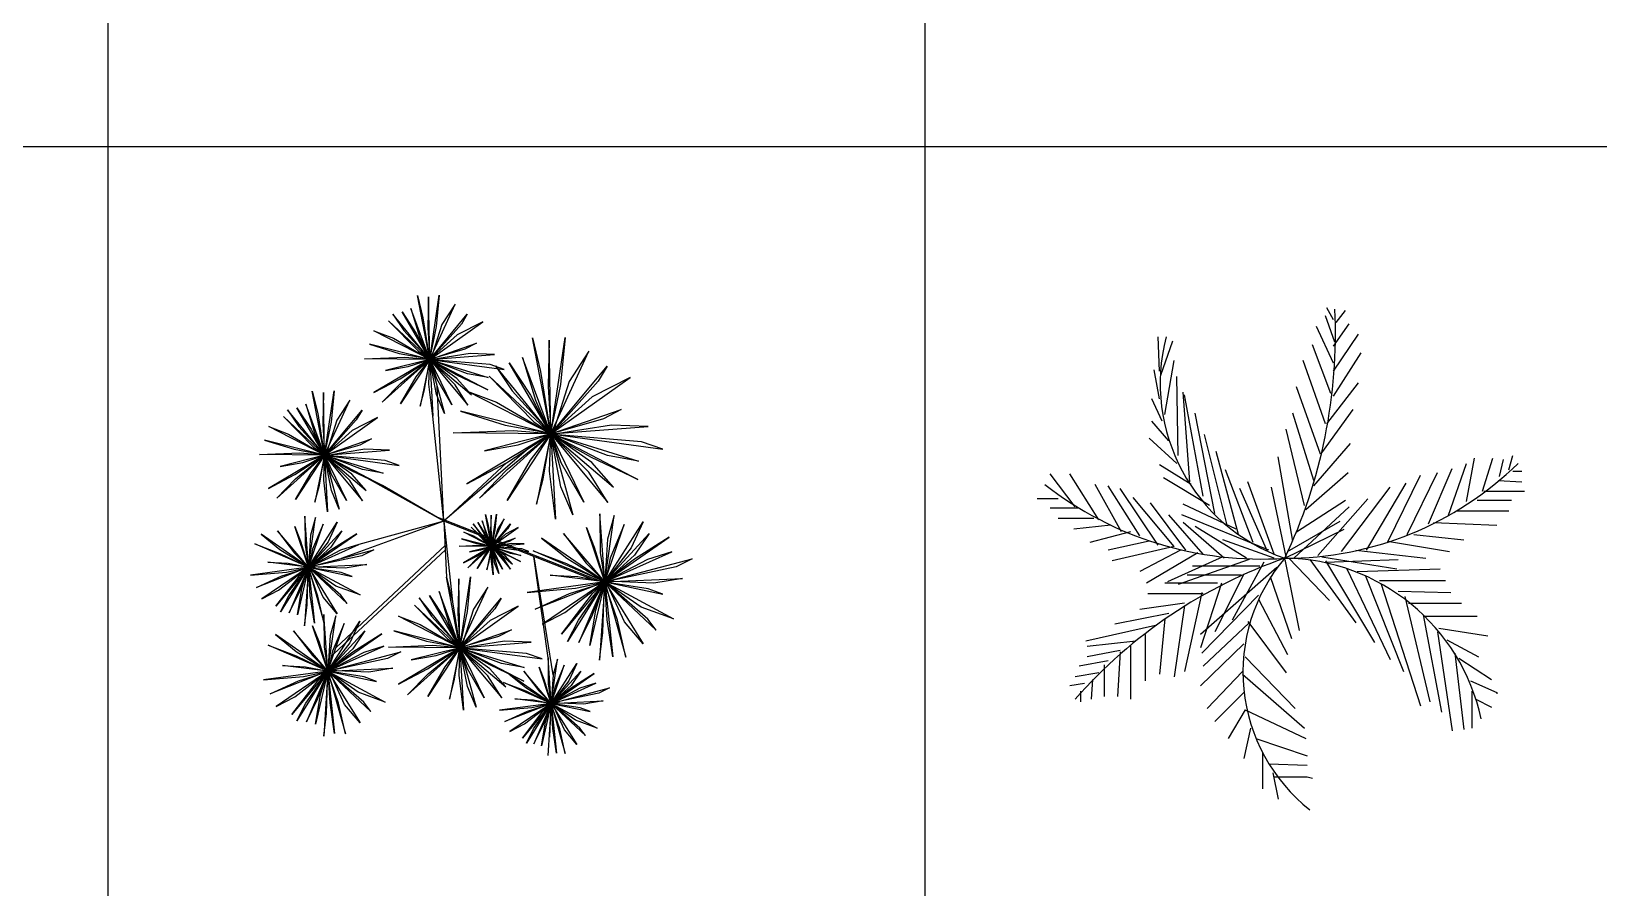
# Model space of a CAD drawing. Header units: inches. Extents: x 7658 to 73799, y 48 to 40262.
# Drawn here: x 57548 to 62009, y 12492 to 14929 of the extents above; entities that cross this region are included whole.
import ezdxf

# ---------------------------------------------------------------- set-up
doc = ezdxf.new("R2010")
doc.units = ezdxf.units.IN
doc.layers.add('www.cad-blocks.net', color=7, linetype='Continuous')

# ---------------------------------------------------------------- blocks, each defined once
blk = doc.blocks.new('A$C516926BB')
for p, q in [((46.3795, 38.5194), (46.3795, 0)), ((48.7041, 38.5194), (48.7041, 0)), ((0, 13.9072), (62.4121, 13.9072))]:
    blk.add_line(p, q)
blk = doc.blocks.new('A$C38D20F8C')
for p, q in [((0.4754, 1.3094), (0.491, 1.2458)), ((0.5102, 1.1273), (0.4754, 1.3094)), ((0.5072, 1.3055), (0.5051, 1.217)), ((0.5102, 1.1273), (0.5072, 1.3055)), ((0.5102, 1.1273), (0.5376, 1.3104)), ((0.5376, 1.3104), (0.5289, 1.2212)), ((0.4052, 1.2565), (0.437, 1.2093)), ((0.5102, 1.1273), (0.4052, 1.2565)), ((0.4316, 1.2624), (0.4721, 1.2009)), ((0.5102, 1.1273), (0.4316, 1.2624)), ((0.4569, 1.2724), (0.4812, 1.1911)), ((0.5102, 1.1273), (0.4569, 1.2724)), ((0.5102, 1.1273), (0.5827, 1.2843)), ((0.5102, 1.1273), (0.6171, 1.2559)), ((0.5827, 1.2843), (0.5451, 1.2269)), ((0.6171, 1.2559), (0.6005, 1.2276)), ((0.3515, 1.2085), (0.4075, 1.1876)), ((0.5102, 1.1273), (0.3515, 1.2085)), ((0.3932, 1.2371), (0.4784, 1.1504)), ((0.5102, 1.1273), (0.3932, 1.2371)), ((0.437, 1.2093), (0.5097, 1.1287)), ((0.491, 1.2458), (0.5095, 1.1279)), ((0.5051, 1.217), (0.5102, 1.1309)), ((0.5289, 1.2212), (0.5093, 1.1267)), ((0.5102, 1.1273), (0.6612, 1.2345)), ((0.5451, 1.2269), (0.5127, 1.1247)), ((0.6005, 1.2276), (0.5129, 1.1292)), ((0.6612, 1.2345), (0.5886, 1.1974)), ((0.339, 1.1706), (0.4236, 1.1441)), ((0.5102, 1.1273), (0.339, 1.1706)), ((0.4075, 1.1876), (0.5102, 1.1273)), ((0.4721, 1.2009), (0.5084, 1.1295)), ((0.4812, 1.1911), (0.5094, 1.1273)), ((0.5102, 1.1273), (0.6438, 1.1734)), ((0.5886, 1.1974), (0.5111, 1.1276)), ((0.6438, 1.1734), (0.6104, 1.156)), ((0.8024, 1.1883), (0.8259, 1.0928)), ((0.8546, 0.9151), (0.8024, 1.1883)), ((0.8501, 1.1823), (0.8469, 1.0497)), ((0.8546, 0.9151), (0.8501, 1.1823)), ((0.8546, 0.9151), (0.8957, 1.1897)), ((0.8957, 1.1897), (0.8827, 1.056)), ((0.3251, 1.1291), (0.4398, 1.1336)), ((0.5102, 1.1273), (0.3251, 1.1291)), ((0.5102, 1.1273), (0.3509, 1.0329)), ((0.5102, 1.1273), (0.3748, 1.0053)), ((0.5102, 1.1273), (0.3843, 1.0955)), ((0.4236, 1.1441), (0.5093, 1.1287)), ((0.426, 1.0724), (0.5102, 1.1273)), ((0.5102, 1.1273), (0.4275, 1.0012)), ((0.4277, 1.0599), (0.5102, 1.1273)), ((0.4398, 1.1336), (0.5091, 1.1279)), ((0.4487, 1.1069), (0.5112, 1.1274)), ((0.4719, 1.0775), (0.5102, 1.1273)), ((0.4784, 1.1504), (0.5088, 1.1297)), ((0.5102, 1.1273), (0.4831, 0.9938)), ((0.4957, 1.0418), (0.5102, 1.1273)), ((0.5081, 1.0565), (0.5102, 1.1273)), ((0.5102, 1.1273), (0.6948, 1.1417)), ((0.6179, 1.0865), (0.5102, 1.1273)), ((0.5823, 1.0548), (0.5102, 1.1273)), ((0.5296, 1.0271), (0.5102, 1.1273)), ((0.5102, 1.1273), (0.6184, 0.9973)), ((0.5102, 1.1273), (0.6769, 1.0759)), ((0.5102, 1.1273), (0.5522, 0.9735)), ((0.5102, 1.1273), (0.6754, 1.041)), ((0.5102, 1.1273), (0.629, 1.0264)), ((0.5102, 1.1273), (0.5191, 0.9656)), ((0.5102, 1.1273), (0.573, 0.9979)), ((0.5102, 1.1273), (0.7226, 1.0983)), ((0.6104, 1.156), (0.5111, 1.1276)), ((0.5302, 1.0724), (0.5111, 1.1276)), ((0.5879, 1.0729), (0.5114, 1.1269)), ((0.5874, 1.0826), (0.512, 1.1252)), ((0.6253, 1.1442), (0.5127, 1.126)), ((0.6827, 1.1126), (0.5159, 1.1265)), ((0.6948, 1.1417), (0.6253, 1.1442)), ((0.7367, 1.1178), (0.7974, 1.0255)), ((0.8546, 0.9151), (0.7367, 1.1178)), ((0.7746, 1.1327), (0.8111, 1.0108)), ((0.8546, 0.9151), (0.7746, 1.1327)), ((0.8546, 0.9151), (0.9633, 1.1506)), ((0.9633, 1.1506), (0.9069, 1.0644)), ((0.3509, 1.0329), (0.426, 1.0724)), ((0.3843, 1.0955), (0.4487, 1.1069)), ((0.4275, 1.0012), (0.4719, 1.0775)), ((0.573, 0.9979), (0.5302, 1.0724)), ((0.6754, 1.041), (0.5874, 1.0826)), ((0.629, 1.0264), (0.5879, 1.0729)), ((0.6769, 1.0759), (0.6179, 1.0865)), ((0.6791, 1.0798), (0.8069, 0.9498)), ((0.8546, 0.9151), (0.6791, 1.0798)), ((0.7226, 1.0983), (0.6827, 1.1126)), ((0.6972, 1.1089), (0.7448, 1.0381)), ((0.8546, 0.9151), (0.6972, 1.1089)), ((0.8259, 1.0928), (0.8536, 0.916)), ((0.8546, 0.9151), (1.015, 1.108)), ((0.8546, 0.9151), (1.0811, 1.0758)), ((1.0811, 1.0758), (0.9722, 1.0203)), ((1.015, 1.108), (0.9901, 1.0655)), ((0.1761, 1.0367), (0.1917, 0.9731)), ((0.2109, 0.8545), (0.1761, 1.0367)), ((0.2079, 1.0327), (0.2057, 0.9443)), ((0.2109, 0.8545), (0.2079, 1.0327)), ((0.2109, 0.8545), (0.2383, 1.0377)), ((0.2383, 1.0377), (0.2296, 0.9485)), ((0.3748, 1.0053), (0.4277, 1.0599)), ((0.4831, 0.9938), (0.4957, 1.0418)), ((0.5191, 0.9656), (0.5081, 1.0565)), ((0.5522, 0.9735), (0.5296, 1.0271)), ((0.5509, 0.6667), (0.5312, 1.0504)), ((0.6184, 0.9973), (0.5823, 1.0548)), ((0.6165, 1.0369), (0.7006, 1.0055)), ((0.8546, 0.9151), (0.6165, 1.0369)), ((0.7448, 1.0381), (0.8539, 0.9172)), ((0.8469, 1.0497), (0.8546, 0.9205)), ((0.8827, 1.056), (0.8532, 0.9142)), ((0.9069, 1.0644), (0.8584, 0.9112)), ((0.9901, 1.0655), (0.8586, 0.9179)), ((0.1059, 0.9838), (0.1376, 0.9366)), ((0.2109, 0.8545), (0.1059, 0.9838)), ((0.1322, 0.9897), (0.1727, 0.9282)), ((0.2109, 0.8545), (0.1322, 0.9897)), ((0.1575, 0.9997), (0.1819, 0.9184)), ((0.2109, 0.8545), (0.1575, 0.9997)), ((0.2109, 0.8545), (0.2833, 1.0116)), ((0.2109, 0.8545), (0.3178, 0.9831)), ((0.2833, 1.0116), (0.2458, 0.9541)), ((0.3178, 0.9831), (0.3012, 0.9548)), ((0.7006, 1.0055), (0.8546, 0.9151)), ((0.7974, 1.0255), (0.852, 0.9184)), ((0.8111, 1.0108), (0.8534, 0.9151)), ((0.8546, 0.9151), (1.055, 0.9842)), ((0.9722, 1.0203), (0.856, 0.9155)), ((1.055, 0.9842), (1.0049, 0.9582)), ((0.0938, 0.9644), (0.1791, 0.8777)), ((0.2109, 0.8545), (0.0938, 0.9644)), ((0.1917, 0.9731), (0.2102, 0.8552)), ((0.2057, 0.9443), (0.2108, 0.8582)), ((0.2296, 0.9485), (0.2099, 0.854)), ((0.2109, 0.8545), (0.3619, 0.9617)), ((0.2458, 0.9541), (0.2134, 0.852)), ((0.3012, 0.9548), (0.2135, 0.8564)), ((0.3619, 0.9617), (0.2893, 0.9247)), ((0.5509, 0.6667), (0.5191, 0.9656)), ((0.5979, 0.98), (0.7248, 0.9403)), ((0.8546, 0.9151), (0.5979, 0.98)), ((0.7248, 0.9403), (0.8532, 0.9172)), ((0.8069, 0.9498), (0.8526, 0.9186)), ((1.0049, 0.9582), (0.856, 0.9155)), ((1.0273, 0.9404), (0.8584, 0.9131)), ((1.1315, 0.9366), (1.0273, 0.9404)), ((0.0397, 0.8978), (0.1243, 0.8714)), ((0.2109, 0.8545), (0.0397, 0.8978)), ((0.0521, 0.9358), (0.1082, 0.9149)), ((0.2109, 0.8545), (0.0521, 0.9358)), ((0.1082, 0.9149), (0.2109, 0.8545)), ((0.1376, 0.9366), (0.2104, 0.856)), ((0.1727, 0.9282), (0.2091, 0.8568)), ((0.1819, 0.9184), (0.2101, 0.8546)), ((0.2109, 0.8545), (0.3444, 0.9007)), ((0.2893, 0.9247), (0.2118, 0.8549)), ((0.3444, 0.9007), (0.311, 0.8833)), ((0.5769, 0.9178), (0.749, 0.9245)), ((0.8546, 0.9151), (0.5769, 0.9178)), ((0.8546, 0.9151), (0.6157, 0.7735)), ((0.8546, 0.9151), (0.6515, 0.732)), ((0.8546, 0.9151), (0.6657, 0.8674)), ((0.7284, 0.8327), (0.8546, 0.9151)), ((0.8546, 0.9151), (0.7306, 0.7259)), ((0.7309, 0.814), (0.8546, 0.9151)), ((0.749, 0.9245), (0.853, 0.916)), ((0.7623, 0.8844), (0.8561, 0.9152)), ((0.7971, 0.8403), (0.8546, 0.9151)), ((0.8546, 0.9151), (0.8139, 0.7149)), ((0.8328, 0.7869), (0.8546, 0.9151)), ((0.8515, 0.809), (0.8546, 0.9151)), ((0.8546, 0.9151), (1.1315, 0.9366)), ((1.0162, 0.8539), (0.8546, 0.9151)), ((0.9627, 0.8064), (0.8546, 0.9151)), ((0.8838, 0.7649), (0.8546, 0.9151)), ((0.8546, 0.9151), (1.0169, 0.7201)), ((0.8546, 0.9151), (1.1046, 0.8379)), ((0.8546, 0.9151), (0.9176, 0.6844)), ((0.8546, 0.9151), (1.1023, 0.7856)), ((0.8546, 0.9151), (1.0328, 0.7638)), ((0.8546, 0.9151), (0.868, 0.6725)), ((0.8546, 0.9151), (0.9488, 0.721)), ((0.8546, 0.9151), (1.1732, 0.8716)), ((0.8846, 0.8327), (0.856, 0.9155)), ((0.9712, 0.8336), (0.8564, 0.9145)), ((0.9704, 0.848), (0.8573, 0.9119)), ((1.1133, 0.893), (0.8632, 0.9139)), ((1.1732, 0.8716), (1.1133, 0.893)), ((0.0257, 0.8563), (0.1404, 0.8609)), ((0.2109, 0.8545), (0.0257, 0.8563)), ((0.2109, 0.8545), (0.0516, 0.7602)), ((0.2109, 0.8545), (0.0754, 0.7325)), ((0.2109, 0.8545), (0.085, 0.8228)), ((0.1243, 0.8714), (0.2099, 0.856)), ((0.1267, 0.7996), (0.2109, 0.8545)), ((0.2109, 0.8545), (0.1282, 0.7284)), ((0.1284, 0.7872), (0.2109, 0.8545)), ((0.1404, 0.8609), (0.2098, 0.8552)), ((0.1493, 0.8341), (0.2119, 0.8546)), ((0.1726, 0.8047), (0.2109, 0.8545)), ((0.1791, 0.8777), (0.2095, 0.8569)), ((0.2109, 0.8545), (0.1837, 0.7211)), ((0.1963, 0.7691), (0.2109, 0.8545)), ((0.2088, 0.7838), (0.2109, 0.8545)), ((0.2109, 0.8545), (0.3955, 0.8689)), ((0.3186, 0.8138), (0.2109, 0.8545)), ((0.2829, 0.7821), (0.2109, 0.8545)), ((0.2303, 0.7544), (0.2109, 0.8545)), ((0.2109, 0.8545), (0.3191, 0.7246)), ((0.2109, 0.8545), (0.3775, 0.8031)), ((0.2109, 0.8545), (0.2529, 0.7008)), ((0.2109, 0.8545), (0.376, 0.7682)), ((0.2109, 0.8545), (0.3297, 0.7537)), ((0.2109, 0.8545), (0.2198, 0.6929)), ((0.2109, 0.8545), (0.2736, 0.7252)), ((0.2109, 0.8545), (0.4232, 0.8256)), ((0.311, 0.8833), (0.2118, 0.8549)), ((0.2309, 0.7996), (0.2118, 0.8549)), ((0.2886, 0.8002), (0.212, 0.8542)), ((0.288, 0.8098), (0.2126, 0.8524)), ((0.326, 0.8715), (0.2134, 0.8532)), ((0.3833, 0.8398), (0.2166, 0.8538)), ((0.3955, 0.8689), (0.326, 0.8715)), ((0.7915, 0.8739), (0.5537, 0.6693)), ((0.6657, 0.8674), (0.7623, 0.8844)), ((1.1023, 0.7856), (0.9704, 0.848)), ((1.1046, 0.8379), (1.0162, 0.8539)), ((0.085, 0.8228), (0.1493, 0.8341)), ((0.1282, 0.7284), (0.1726, 0.8047)), ((0.376, 0.7682), (0.288, 0.8098)), ((0.5509, 0.6667), (0.2935, 0.8114)), ((0.3775, 0.8031), (0.3186, 0.8138)), ((0.4232, 0.8256), (0.3833, 0.8398)), ((0.7284, 0.8327), (0.5509, 0.6667)), ((0.6157, 0.7735), (0.7284, 0.8327)), ((0.6515, 0.732), (0.7309, 0.814)), ((0.7306, 0.7259), (0.7971, 0.8403)), ((0.868, 0.6725), (0.8515, 0.809)), ((0.9488, 0.721), (0.8846, 0.8327)), ((1.0169, 0.7201), (0.9627, 0.8064)), ((1.0328, 0.7638), (0.9712, 0.8336)), ((0.0516, 0.7602), (0.1267, 0.7996)), ((0.0754, 0.7325), (0.1284, 0.7872)), ((0.1837, 0.7211), (0.1963, 0.7691)), ((0.2198, 0.6929), (0.2088, 0.7838)), ((0.2736, 0.7252), (0.2309, 0.7996)), ((0.3191, 0.7246), (0.2829, 0.7821)), ((0.3297, 0.7537), (0.2886, 0.8002)), ((0.5509, 0.6667), (0.376, 0.7682)), ((0.8139, 0.7149), (0.8328, 0.7869)), ((0.9176, 0.6844), (0.8838, 0.7649)), ((0.2529, 0.7008), (0.2303, 0.7544)), ((0.1551, 0.6809), (0.1554, 0.5984)), ((0.1651, 0.5355), (0.1551, 0.6809)), ((0.1651, 0.5355), (0.1855, 0.6775)), ((0.1855, 0.6775), (0.1713, 0.6271)), ((1.0044, 0.4921), (0.529, 0.679)), ((0.6689, 0.686), (0.6767, 0.6542)), ((0.6863, 0.595), (0.6689, 0.686)), ((0.6848, 0.684), (0.6837, 0.6398)), ((0.6863, 0.595), (0.6848, 0.684)), ((0.6863, 0.595), (0.7, 0.6865)), ((0.6863, 0.595), (0.7225, 0.6735)), ((0.7, 0.6865), (0.6957, 0.6419)), ((0.7225, 0.6735), (0.7038, 0.6447)), ((0.9948, 0.6875), (0.9952, 0.5775)), ((1.0082, 0.4936), (0.9948, 0.6875)), ((1.0082, 0.4936), (1.0354, 0.6829)), ((1.0354, 0.6829), (1.0164, 0.6157)), ((0.0306, 0.6294), (0.084, 0.5864)), ((0.1651, 0.5355), (0.0306, 0.6294)), ((0.0772, 0.6389), (0.1254, 0.5757)), ((0.1651, 0.5355), (0.0772, 0.6389)), ((0.126, 0.6516), (0.1426, 0.6102)), ((0.1651, 0.5355), (0.126, 0.6516)), ((0.1651, 0.5355), (0.2473, 0.6636)), ((0.1651, 0.5355), (0.2068, 0.658)), ((0.1651, 0.5355), (0.26, 0.6388)), ((0.1651, 0.5355), (0.303, 0.6309)), ((0.1713, 0.6271), (0.1651, 0.5355)), ((0.2068, 0.658), (0.1769, 0.5867)), ((0.2473, 0.6636), (0.2214, 0.6082)), ((0.26, 0.6388), (0.2285, 0.5927)), ((0.303, 0.6309), (0.2291, 0.584)), ((0.5509, 0.6667), (0.2584, 0.5602)), ((0.5509, 0.6667), (0.3083, 0.6)), ((0.5509, 0.6667), (0.5751, 0.4369)), ((0.5509, 0.6667), (0.5579, 0.5069)), ((0.9706, 0.5012), (0.5509, 0.6667)), ((0.6069, 0.6356), (0.635, 0.6251)), ((0.6863, 0.595), (0.6069, 0.6356)), ((0.6278, 0.6499), (0.6704, 0.6065)), ((0.6863, 0.595), (0.6278, 0.6499)), ((0.6338, 0.6596), (0.6497, 0.636)), ((0.6863, 0.595), (0.6338, 0.6596)), ((0.635, 0.6251), (0.6863, 0.595)), ((0.647, 0.6625), (0.6672, 0.6318)), ((0.6863, 0.595), (0.647, 0.6625)), ((0.6497, 0.636), (0.6861, 0.5957)), ((0.6596, 0.6675), (0.6718, 0.6269)), ((0.6863, 0.595), (0.6596, 0.6675)), ((0.6672, 0.6318), (0.6854, 0.5961)), ((0.6718, 0.6269), (0.6859, 0.595)), ((0.6767, 0.6542), (0.686, 0.5953)), ((0.6837, 0.6398), (0.6863, 0.5968)), ((0.6957, 0.6419), (0.6859, 0.5947)), ((0.6863, 0.595), (0.7398, 0.6593)), ((0.6863, 0.595), (0.7618, 0.6485)), ((0.7255, 0.63), (0.6868, 0.5951)), ((0.7315, 0.6451), (0.6876, 0.5959)), ((0.7038, 0.6447), (0.6876, 0.5937)), ((0.7618, 0.6485), (0.7255, 0.63)), ((0.7398, 0.6593), (0.7315, 0.6451)), ((0.891, 0.6315), (0.9552, 0.5472)), ((1.0082, 0.4936), (0.891, 0.6315)), ((0.9561, 0.6485), (0.9782, 0.5932)), ((1.0082, 0.4936), (0.9561, 0.6485)), ((1.0082, 0.4936), (1.1177, 0.6644)), ((1.0082, 0.4936), (1.0637, 0.657)), ((1.0082, 0.4936), (1.1347, 0.6313)), ((1.0637, 0.657), (1.0238, 0.5619)), ((1.1177, 0.6644), (1.0833, 0.5905)), ((1.1347, 0.6313), (1.0927, 0.5698)), ((0.0124, 0.602), (0.0838, 0.5751)), ((0.1651, 0.5355), (0.0124, 0.602)), ((0.084, 0.5864), (0.1651, 0.5355)), ((0.1426, 0.6102), (0.1651, 0.5355)), ((0.1554, 0.5984), (0.1651, 0.5355)), ((0.2214, 0.6082), (0.1651, 0.5355)), ((0.1651, 0.5355), (0.3083, 0.6)), ((0.1651, 0.5355), (0.3516, 0.585)), ((0.2568, 0.5839), (0.1651, 0.5355)), ((0.1769, 0.5867), (0.166, 0.5353)), ((0.2285, 0.5927), (0.1661, 0.5359)), ((0.2291, 0.584), (0.1665, 0.5375)), ((0.5548, 0.5852), (0.2374, 0.2887)), ((0.5548, 0.5988), (0.2437, 0.3076)), ((0.3083, 0.6), (0.2568, 0.5839)), ((0.3516, 0.585), (0.3175, 0.5678)), ((0.5937, 0.5959), (0.6511, 0.5981)), ((0.6863, 0.595), (0.5937, 0.5959)), ((0.6007, 0.6166), (0.643, 0.6034)), ((0.6863, 0.595), (0.6007, 0.6166)), ((0.6863, 0.595), (0.6067, 0.5478)), ((0.6863, 0.595), (0.6186, 0.5339)), ((0.6863, 0.595), (0.6234, 0.5791)), ((0.6234, 0.5791), (0.6555, 0.5847)), ((0.643, 0.6034), (0.6859, 0.5957)), ((0.6442, 0.5675), (0.6863, 0.595)), ((0.6863, 0.595), (0.645, 0.5319)), ((0.6451, 0.5613), (0.6863, 0.595)), ((0.6511, 0.5981), (0.6858, 0.5953)), ((0.6555, 0.5847), (0.6868, 0.595)), ((0.6672, 0.57), (0.6863, 0.595)), ((0.6704, 0.6065), (0.6856, 0.5961)), ((0.6863, 0.595), (0.6727, 0.5282)), ((0.679, 0.5522), (0.6863, 0.595)), ((0.6853, 0.5596), (0.6863, 0.595)), ((0.6863, 0.595), (0.7531, 0.618)), ((0.6863, 0.595), (0.7786, 0.6021)), ((0.7402, 0.5746), (0.6863, 0.595)), ((0.7224, 0.5587), (0.6863, 0.595)), ((0.696, 0.5449), (0.6863, 0.595)), ((0.6863, 0.595), (0.7404, 0.53)), ((0.6863, 0.595), (0.7696, 0.5692)), ((0.6863, 0.595), (0.7073, 0.5181)), ((0.6863, 0.595), (0.7689, 0.5518)), ((0.6863, 0.595), (0.7457, 0.5445)), ((0.6863, 0.595), (0.6908, 0.5141)), ((0.6863, 0.595), (0.7177, 0.5303)), ((0.6863, 0.595), (0.7925, 0.5805)), ((0.7364, 0.6093), (0.6868, 0.5951)), ((0.6963, 0.5675), (0.6868, 0.5951)), ((0.7252, 0.5678), (0.6869, 0.5948)), ((0.7249, 0.5726), (0.6872, 0.5939)), ((0.7439, 0.6034), (0.6876, 0.5943)), ((0.7725, 0.5876), (0.6892, 0.5946)), ((0.7531, 0.618), (0.7364, 0.6093)), ((0.7786, 0.6021), (0.7439, 0.6034)), ((0.7925, 0.5805), (0.7725, 0.5876)), ((0.8045, 0.5823), (0.8998, 0.5465)), ((1.0082, 0.4936), (0.8045, 0.5823)), ((0.8288, 0.6188), (0.9, 0.5615)), ((1.0082, 0.4936), (0.8288, 0.6188)), ((0.9782, 0.5932), (1.0082, 0.4936)), ((1.0082, 0.4936), (1.192, 0.6209)), ((1.0164, 0.6157), (1.0082, 0.4936)), ((1.0833, 0.5905), (1.0082, 0.4936)), ((1.192, 0.6209), (1.0934, 0.5583)), ((0.1651, 0.5355), (0, 0.5133)), ((0.1651, 0.5355), (0.0171, 0.4778)), ((0.1651, 0.5355), (0.0324, 0.4452)), ((0.0491, 0.5498), (0.1079, 0.5468)), ((0.1651, 0.5355), (0.0491, 0.5498)), ((0.1651, 0.5355), (0.0728, 0.4244)), ((0.0801, 0.4702), (0.1651, 0.5355)), ((0.0838, 0.5751), (0.1651, 0.5355)), ((0.1651, 0.5355), (0.0858, 0.4084)), ((0.1079, 0.5468), (0.166, 0.5355)), ((0.1651, 0.5355), (0.11, 0.406)), ((0.1254, 0.5757), (0.1651, 0.5355)), ((0.1651, 0.5355), (0.1337, 0.3999)), ((0.1463, 0.4752), (0.1644, 0.5354)), ((0.1651, 0.5355), (0.1543, 0.3689)), ((0.1923, 0.4536), (0.1642, 0.5359)), ((0.1651, 0.5355), (0.3316, 0.5432)), ((0.1651, 0.5355), (0.1823, 0.376)), ((0.1651, 0.5355), (0.3119, 0.4566)), ((0.1651, 0.5355), (0.2473, 0.4033)), ((0.1651, 0.5355), (0.21, 0.375)), ((0.1651, 0.5355), (0.2749, 0.4325)), ((0.1651, 0.5355), (0.2895, 0.5092)), ((0.243, 0.4816), (0.166, 0.5353)), ((0.2578, 0.5209), (0.166, 0.5353)), ((0.2074, 0.4504), (0.1671, 0.538)), ((0.2698, 0.5332), (0.1672, 0.5369)), ((0.3175, 0.5678), (0.1702, 0.5368)), ((0.3316, 0.5432), (0.2698, 0.5332)), ((0.6067, 0.5478), (0.6442, 0.5675)), ((0.6186, 0.5339), (0.6451, 0.5613)), ((0.645, 0.5319), (0.6672, 0.57)), ((0.6727, 0.5282), (0.679, 0.5522)), ((0.6908, 0.5141), (0.6853, 0.5596)), ((0.7073, 0.5181), (0.696, 0.5449)), ((0.7177, 0.5303), (0.6963, 0.5675)), ((0.7404, 0.53), (0.7224, 0.5587)), ((0.7689, 0.5518), (0.7249, 0.5726)), ((0.7457, 0.5445), (0.7252, 0.5678)), ((0.7696, 0.5692), (0.7402, 0.5746)), ((0.8471, 0.2773), (0.8068, 0.5658)), ((0.8615, 0.2295), (0.8072, 0.5657)), ((0.8998, 0.5465), (1.0082, 0.4936)), ((0.9, 0.5615), (1.0082, 0.4936)), ((0.9552, 0.5472), (1.0082, 0.4936)), ((0.9952, 0.5775), (1.0082, 0.4936)), ((1.0082, 0.4936), (1.199, 0.5796)), ((1.0082, 0.4936), (1.2567, 0.5596)), ((1.1304, 0.5581), (1.0082, 0.4936)), ((1.0238, 0.5619), (1.0093, 0.4934)), ((1.0927, 0.5698), (1.0095, 0.4942)), ((1.0934, 0.5583), (1.01, 0.4963)), ((1.2114, 0.5367), (1.0149, 0.4954)), ((1.199, 0.5796), (1.1304, 0.5581)), ((1.2567, 0.5596), (1.2114, 0.5367)), ((0, 0.5133), (0.1029, 0.522)), ((0.0171, 0.4778), (0.0897, 0.5108)), ((0.0728, 0.4244), (0.1393, 0.5113)), ((0.0897, 0.5108), (0.1645, 0.5341)), ((0.1029, 0.522), (0.1642, 0.5348)), ((0.1089, 0.454), (0.1648, 0.5341)), ((0.1393, 0.4655), (0.1638, 0.5333)), ((0.1393, 0.5113), (0.1642, 0.5332)), ((0.1612, 0.4275), (0.1646, 0.5348)), ((0.1705, 0.4547), (0.1655, 0.5322)), ((0.257, 0.456), (0.1677, 0.5341)), ((0.2895, 0.5092), (0.2578, 0.5209)), ((0.5579, 0.5069), (0.5751, 0.4369)), ((0.5962, 0.3066), (0.5579, 0.5069)), ((0.5929, 0.5026), (0.5905, 0.4053)), ((0.5962, 0.3066), (0.5929, 0.5026)), ((0.5962, 0.3066), (0.6263, 0.508)), ((0.6263, 0.508), (0.6168, 0.4099)), ((1.0082, 0.4936), (0.788, 0.464)), ((1.0082, 0.4936), (0.8108, 0.4166)), ((1.0082, 0.4936), (0.8312, 0.3733)), ((0.8535, 0.5127), (0.9319, 0.5088)), ((1.0082, 0.4936), (0.8535, 0.5127)), ((1.0082, 0.4936), (0.8851, 0.3454)), ((0.8948, 0.4065), (1.0082, 0.4936)), ((1.0082, 0.4936), (0.9024, 0.3241)), ((0.9076, 0.4607), (1.0073, 0.4918)), ((0.9253, 0.4756), (1.007, 0.4927)), ((0.9319, 0.5088), (1.0094, 0.4936)), ((0.9332, 0.385), (1.0078, 0.4918)), ((1.0082, 0.4936), (0.9346, 0.321)), ((1.0082, 0.4936), (0.9662, 0.3129)), ((0.9737, 0.4002), (1.0064, 0.4907)), ((0.9831, 0.4133), (1.0072, 0.4935)), ((1.0082, 0.4936), (0.9938, 0.2715)), ((1.0029, 0.3496), (1.0075, 0.4927)), ((1.0444, 0.3845), (1.007, 0.4941)), ((1.0082, 0.4936), (1.2301, 0.5039)), ((1.0082, 0.4936), (1.031, 0.281)), ((1.0082, 0.4936), (1.2039, 0.3884)), ((1.0082, 0.4936), (1.1178, 0.3174)), ((1.0082, 0.4936), (1.068, 0.2796)), ((1.0082, 0.4936), (1.1546, 0.3563)), ((1.0082, 0.4936), (1.1741, 0.4585)), ((1.112, 0.4217), (1.0093, 0.4934)), ((1.1317, 0.4742), (1.0093, 0.4934)), ((1.0645, 0.3802), (1.0108, 0.497)), ((1.1478, 0.4905), (1.011, 0.4955)), ((1.1306, 0.3876), (1.0116, 0.4917)), ((1.2301, 0.5039), (1.1478, 0.4905)), ((0.0324, 0.4452), (0.0801, 0.4702)), ((0.0858, 0.4084), (0.1089, 0.454)), ((0.11, 0.406), (0.1393, 0.4655)), ((0.1337, 0.3999), (0.1463, 0.4752)), ((0.1823, 0.376), (0.1705, 0.4547)), ((0.21, 0.375), (0.1923, 0.4536)), ((0.2473, 0.4033), (0.2074, 0.4504)), ((0.3119, 0.4566), (0.243, 0.4816)), ((0.2749, 0.4325), (0.257, 0.456)), ((0.4807, 0.4487), (0.5156, 0.3968)), ((0.5962, 0.3066), (0.4807, 0.4487)), ((0.5097, 0.4552), (0.5542, 0.3876)), ((0.5962, 0.3066), (0.5097, 0.4552)), ((0.5375, 0.4662), (0.5643, 0.3768)), ((0.5962, 0.3066), (0.5375, 0.4662)), ((0.5962, 0.3066), (0.6759, 0.4793)), ((0.5962, 0.3066), (0.7138, 0.448)), ((0.6759, 0.4793), (0.6346, 0.4161)), ((0.7138, 0.448), (0.6956, 0.4169)), ((0.788, 0.464), (0.9253, 0.4756)), ((0.8108, 0.4166), (0.9076, 0.4607)), ((0.8851, 0.3454), (0.9737, 0.4613)), ((0.9737, 0.4613), (1.0069, 0.4905)), ((1.0154, 0.3859), (1.0087, 0.4892)), ((1.1741, 0.4585), (1.1317, 0.4742)), ((0.1543, 0.3689), (0.1612, 0.4275)), ((0.4674, 0.4274), (0.5612, 0.332)), ((0.5962, 0.3066), (0.4674, 0.4274)), ((0.5751, 0.4369), (0.5955, 0.3073)), ((0.5905, 0.4053), (0.5961, 0.3106)), ((0.6168, 0.4099), (0.5952, 0.3059)), ((0.5962, 0.3066), (0.7623, 0.4245)), ((0.6346, 0.4161), (0.599, 0.3038)), ((0.6956, 0.4169), (0.5991, 0.3086)), ((0.7623, 0.4245), (0.6824, 0.3837)), ((0.8312, 0.3733), (0.8948, 0.4065)), ((0.9662, 0.3129), (0.9831, 0.4133)), ((1.2039, 0.3884), (1.112, 0.4217)), ((0.1771, 0.3686), (0.1955, 0.3225)), ((0.2206, 0.2396), (0.1771, 0.3686)), ((0.2094, 0.4011), (0.2097, 0.3095)), ((0.2206, 0.2396), (0.2094, 0.4011)), ((0.2206, 0.2396), (0.2432, 0.3973)), ((0.2206, 0.2396), (0.3118, 0.3819)), ((0.2206, 0.2396), (0.2668, 0.3757)), ((0.2432, 0.3973), (0.2274, 0.3413)), ((0.2668, 0.3757), (0.2336, 0.2965)), ((0.3118, 0.3819), (0.2831, 0.3203)), ((0.4216, 0.3959), (0.4832, 0.3729)), ((0.5962, 0.3066), (0.4216, 0.3959)), ((0.4832, 0.3729), (0.5962, 0.3066)), ((0.5156, 0.3968), (0.5956, 0.3081)), ((0.5542, 0.3876), (0.5942, 0.309)), ((0.5643, 0.3768), (0.5953, 0.3066)), ((0.5962, 0.3066), (0.7431, 0.3573)), ((0.6824, 0.3837), (0.5972, 0.3069)), ((0.7431, 0.3573), (0.7064, 0.3382)), ((0.9024, 0.3241), (0.9332, 0.385)), ((0.9346, 0.321), (0.9737, 0.4002)), ((1.031, 0.281), (1.0154, 0.3859)), ((1.068, 0.2796), (1.0444, 0.3845)), ((1.1178, 0.3174), (1.0645, 0.3802)), ((1.1546, 0.3563), (1.1306, 0.3876)), ((0.0508, 0.3135), (0.1302, 0.2836)), ((0.2206, 0.2396), (0.0508, 0.3135)), ((0.0711, 0.3439), (0.1304, 0.2962)), ((0.2206, 0.2396), (0.0711, 0.3439)), ((0.1229, 0.3544), (0.1764, 0.2842)), ((0.2206, 0.2396), (0.1229, 0.3544)), ((0.1955, 0.3225), (0.2206, 0.2396)), ((0.2206, 0.2396), (0.326, 0.3543)), ((0.2206, 0.2396), (0.3737, 0.3456)), ((0.2274, 0.3413), (0.2206, 0.2396)), ((0.2831, 0.3203), (0.2206, 0.2396)), ((0.326, 0.3543), (0.291, 0.3031)), ((0.3737, 0.3456), (0.2916, 0.2935)), ((0.3926, 0.3085), (0.5187, 0.3135)), ((0.4079, 0.3542), (0.501, 0.3251)), ((0.5962, 0.3066), (0.4079, 0.3542)), ((0.501, 0.3251), (0.5952, 0.3081)), ((0.5187, 0.3135), (0.595, 0.3073)), ((0.5612, 0.332), (0.5947, 0.3092)), ((0.5962, 0.3066), (0.7993, 0.3224)), ((0.7064, 0.3382), (0.5972, 0.3069)), ((0.7228, 0.3252), (0.5989, 0.3051)), ((0.7993, 0.3224), (0.7228, 0.3252)), ((0.9938, 0.2715), (1.0029, 0.3496)), ((0.1302, 0.2836), (0.2206, 0.2396)), ((0.1304, 0.2962), (0.2206, 0.2396)), ((0.1764, 0.2842), (0.2206, 0.2396)), ((0.2097, 0.3095), (0.2206, 0.2396)), ((0.2206, 0.2396), (0.3796, 0.3112)), ((0.2206, 0.2396), (0.4277, 0.2946)), ((0.3224, 0.2933), (0.2206, 0.2396)), ((0.2336, 0.2965), (0.2215, 0.2394)), ((0.291, 0.3031), (0.2216, 0.24)), ((0.2916, 0.2935), (0.222, 0.2419)), ((0.3899, 0.2755), (0.2261, 0.241)), ((0.3796, 0.3112), (0.3224, 0.2933)), ((0.4277, 0.2946), (0.3899, 0.2755)), ((0.5962, 0.3066), (0.3926, 0.3085)), ((0.5962, 0.3066), (0.421, 0.2028)), ((0.5962, 0.3066), (0.4472, 0.1723)), ((0.5962, 0.3066), (0.4577, 0.2716)), ((0.4577, 0.2716), (0.5285, 0.2841)), ((0.5036, 0.2462), (0.5962, 0.3066)), ((0.5962, 0.3066), (0.5052, 0.1678)), ((0.5055, 0.2325), (0.5962, 0.3066)), ((0.5285, 0.2841), (0.5973, 0.3066)), ((0.554, 0.2518), (0.5962, 0.3066)), ((0.5962, 0.3066), (0.5663, 0.1598)), ((0.5802, 0.2126), (0.5962, 0.3066)), ((0.5939, 0.2287), (0.5962, 0.3066)), ((0.7147, 0.2617), (0.5962, 0.3066)), ((0.6755, 0.2269), (0.5962, 0.3066)), ((0.6176, 0.1964), (0.5962, 0.3066)), ((0.5962, 0.3066), (0.7152, 0.1636)), ((0.5962, 0.3066), (0.7795, 0.25)), ((0.5962, 0.3066), (0.6424, 0.1374)), ((0.5962, 0.3066), (0.7779, 0.2116)), ((0.5962, 0.3066), (0.7269, 0.1956)), ((0.5962, 0.3066), (0.606, 0.1287)), ((0.5962, 0.3066), (0.6652, 0.1643)), ((0.5962, 0.3066), (0.8298, 0.2747)), ((0.6182, 0.2462), (0.5972, 0.3069)), ((0.6817, 0.2468), (0.5975, 0.3062)), ((0.6811, 0.2574), (0.5981, 0.3042)), ((0.7859, 0.2904), (0.6025, 0.3057)), ((0.8298, 0.2747), (0.7859, 0.2904)), ((0.8471, 0.2773), (0.8474, 0.204)), ((0.856, 0.148), (0.8471, 0.2773)), ((0.856, 0.148), (0.8741, 0.2743)), ((0.8741, 0.2743), (0.8615, 0.2295)), ((0.2206, 0.2396), (0.0371, 0.2149)), ((0.0371, 0.2149), (0.1514, 0.2246)), ((0.2206, 0.2396), (0.056, 0.1754)), ((0.2206, 0.2396), (0.0731, 0.1393)), ((0.0917, 0.2555), (0.157, 0.2522)), ((0.2206, 0.2396), (0.0917, 0.2555)), ((0.2206, 0.2396), (0.118, 0.1161)), ((0.1261, 0.167), (0.2206, 0.2396)), ((0.2206, 0.2396), (0.1324, 0.0983)), ((0.1367, 0.2121), (0.2198, 0.238)), ((0.1514, 0.2246), (0.2195, 0.2388)), ((0.157, 0.2522), (0.2216, 0.2396)), ((0.158, 0.1491), (0.2202, 0.2381)), ((0.2206, 0.2396), (0.1592, 0.0957)), ((0.2206, 0.2396), (0.1856, 0.0889)), ((0.1918, 0.1618), (0.219, 0.2371)), ((0.1918, 0.2126), (0.2195, 0.237)), ((0.1997, 0.1726), (0.2197, 0.2394)), ((0.2206, 0.2396), (0.2086, 0.0545)), ((0.2162, 0.1196), (0.22, 0.2388)), ((0.2508, 0.1486), (0.2196, 0.24)), ((0.2206, 0.2396), (0.4055, 0.2481)), ((0.2206, 0.2396), (0.2396, 0.0624)), ((0.2206, 0.2396), (0.3836, 0.1519)), ((0.2206, 0.2396), (0.3119, 0.0927)), ((0.2206, 0.2396), (0.2704, 0.0612)), ((0.2206, 0.2396), (0.3425, 0.1252)), ((0.2206, 0.2396), (0.3588, 0.2103)), ((0.2266, 0.1498), (0.2209, 0.2359)), ((0.307, 0.1797), (0.2215, 0.2394)), ((0.3235, 0.2234), (0.2215, 0.2394)), ((0.2675, 0.1451), (0.2227, 0.2424)), ((0.3369, 0.237), (0.2229, 0.2412)), ((0.3226, 0.1512), (0.2234, 0.238)), ((0.3588, 0.2103), (0.3235, 0.2234)), ((0.4055, 0.2481), (0.3369, 0.237)), ((0.421, 0.2028), (0.5036, 0.2462)), ((0.4472, 0.1723), (0.5055, 0.2325)), ((0.5052, 0.1678), (0.554, 0.2518)), ((0.606, 0.1287), (0.5939, 0.2287)), ((0.6652, 0.1643), (0.6182, 0.2462)), ((0.7152, 0.1636), (0.6755, 0.2269)), ((0.7779, 0.2116), (0.6811, 0.2574)), ((0.7269, 0.1956), (0.6817, 0.2468)), ((0.7795, 0.25), (0.7147, 0.2617)), ((0.7364, 0.2315), (0.7839, 0.1933)), ((0.856, 0.148), (0.7364, 0.2315)), ((0.7779, 0.24), (0.8207, 0.1838)), ((0.856, 0.148), (0.7779, 0.24)), ((0.8213, 0.2513), (0.836, 0.2144)), ((0.856, 0.148), (0.8213, 0.2513)), ((0.856, 0.148), (0.9291, 0.2619)), ((0.856, 0.148), (0.893, 0.257)), ((0.856, 0.148), (0.9403, 0.2399)), ((0.856, 0.148), (0.9786, 0.2329)), ((0.8615, 0.2295), (0.856, 0.148)), ((0.893, 0.257), (0.8665, 0.1936)), ((0.9291, 0.2619), (0.9061, 0.2127)), ((0.9403, 0.2399), (0.9124, 0.1989)), ((0.9786, 0.2329), (0.9129, 0.1912)), ((0.056, 0.1754), (0.1367, 0.2121)), ((0.118, 0.1161), (0.1918, 0.2126)), ((0.3836, 0.1519), (0.307, 0.1797)), ((0.5663, 0.1598), (0.5802, 0.2126)), ((0.6424, 0.1374), (0.6176, 0.1964)), ((0.7202, 0.2072), (0.7838, 0.1833)), ((0.856, 0.148), (0.7202, 0.2072)), ((0.7838, 0.1833), (0.856, 0.148)), ((0.7839, 0.1933), (0.856, 0.148)), ((0.8207, 0.1838), (0.856, 0.148)), ((0.836, 0.2144), (0.856, 0.148)), ((0.8474, 0.204), (0.856, 0.148)), ((0.9061, 0.2127), (0.856, 0.148)), ((0.856, 0.148), (0.9832, 0.2054)), ((0.856, 0.148), (1.0217, 0.192)), ((0.9375, 0.1911), (0.856, 0.148)), ((0.8665, 0.1936), (0.8568, 0.1479)), ((0.9124, 0.1989), (0.8569, 0.1484)), ((0.9129, 0.1912), (0.8572, 0.1499)), ((0.9832, 0.2054), (0.9375, 0.1911)), ((1.0217, 0.192), (0.9915, 0.1768)), ((0.0731, 0.1393), (0.1261, 0.167)), ((0.1324, 0.0983), (0.158, 0.1491)), ((0.1592, 0.0957), (0.1918, 0.1618)), ((0.1856, 0.0889), (0.1997, 0.1726)), ((0.2396, 0.0624), (0.2266, 0.1498)), ((0.2704, 0.0612), (0.2508, 0.1486)), ((0.3119, 0.0927), (0.2675, 0.1451)), ((0.3425, 0.1252), (0.3226, 0.1512)), ((0.856, 0.148), (0.7092, 0.1283)), ((0.7092, 0.1283), (0.8007, 0.1361)), ((0.856, 0.148), (0.7244, 0.0967)), ((0.856, 0.148), (0.7381, 0.0678)), ((0.7529, 0.1608), (0.8052, 0.1582)), ((0.856, 0.148), (0.7529, 0.1608)), ((0.856, 0.148), (0.774, 0.0493)), ((0.7804, 0.09), (0.856, 0.148)), ((0.856, 0.148), (0.7855, 0.035)), ((0.789, 0.1261), (0.8554, 0.1468)), ((0.8007, 0.1361), (0.8552, 0.1474)), ((0.8052, 0.1582), (0.8568, 0.1481)), ((0.806, 0.0757), (0.8558, 0.1469)), ((0.856, 0.148), (0.807, 0.033)), ((0.856, 0.148), (0.828, 0.0276)), ((0.833, 0.0858), (0.8548, 0.1461)), ((0.8331, 0.1265), (0.8552, 0.146)), ((0.8393, 0.0945), (0.8554, 0.148)), ((0.856, 0.148), (0.8464, 0)), ((0.8525, 0.0521), (0.8555, 0.1475)), ((0.8802, 0.0753), (0.8552, 0.1484)), ((0.856, 0.148), (1.004, 0.1549)), ((0.856, 0.148), (0.8713, 0.0063)), ((0.856, 0.148), (0.9865, 0.0779)), ((0.856, 0.148), (0.9291, 0.0306)), ((0.856, 0.148), (0.8959, 0.0054)), ((0.856, 0.148), (0.9536, 0.0565)), ((0.856, 0.148), (0.9666, 0.1247)), ((0.8608, 0.0763), (0.8563, 0.1451)), ((0.9252, 0.1001), (0.8568, 0.1479)), ((0.9384, 0.1351), (0.8568, 0.1479)), ((0.8936, 0.0724), (0.8578, 0.1503)), ((0.9491, 0.146), (0.8579, 0.1493)), ((0.9377, 0.0774), (0.8583, 0.1468)), ((0.9915, 0.1768), (0.8605, 0.1492)), ((0.9666, 0.1247), (0.9384, 0.1351)), ((1.004, 0.1549), (0.9491, 0.146)), ((0.2086, 0.0545), (0.2162, 0.1196)), ((0.7244, 0.0967), (0.789, 0.1261)), ((0.7381, 0.0678), (0.7804, 0.09)), ((0.774, 0.0493), (0.8331, 0.1265)), ((0.828, 0.0276), (0.8393, 0.0945)), ((0.9865, 0.0779), (0.9252, 0.1001)), ((0.7855, 0.035), (0.806, 0.0757)), ((0.807, 0.033), (0.833, 0.0858)), ((0.8713, 0.0063), (0.8608, 0.0763)), ((0.8959, 0.0054), (0.8802, 0.0753)), ((0.9291, 0.0306), (0.8936, 0.0724)), ((0.9536, 0.0565), (0.9377, 0.0774))]:
    blk.add_line(p, q)
blk = doc.blocks.new('A$C74303D2A')
at = {"linetype": 'Continuous'}
for p, q in [((0.8437, 1.395), (0.825, 1.4288)), ((0.8475, 1.3313), (0.8212, 1.4063)), ((0.8437, 1.32), (0.8887, 1.3838)), ((0.8512, 1.3875), (0.8775, 1.4213)), ((0.3487, 1.2487), (0.345, 1.3463)), ((0.8437, 1.2712), (0.795, 1.3763)), ((0.8437, 1.2487), (0.915, 1.3537)), ((0.3525, 1.2375), (0.3862, 1.335)), ((0.8362, 1.185), (0.7837, 1.3238)), ((0.8437, 1.1775), (0.9225, 1.3013)), ((0.3487, 1.17), (0.3337, 1.2525)), ((0.3637, 1.125), (0.39, 1.2788)), ((0.8212, 1.0987), (0.7575, 1.2788)), ((0.4012, 1.0088), (0.3975, 1.2337)), ((0.825, 1.0987), (0.915, 1.215)), ((0.3562, 1.1062), (0.3262, 1.17)), ((0.435, 0.9337), (0.4162, 1.1887)), ((0.4725, 0.8925), (0.42, 1.1812)), ((0.8062, 1.0125), (0.7387, 1.2038)), ((0.5062, 0.8437), (0.45, 1.1287)), ((0.7875, 0.9375), (0.7275, 1.1287)), ((0.81, 1.0163), (0.9, 1.14)), ((0.375, 1.05), (0.3262, 1.1062)), ((0.7612, 0.8662), (0.7087, 1.0838)), ((0.3975, 0.9863), (0.3187, 1.0575)), ((0.54, 0.8138), (0.4762, 1.0688)), ((0.7875, 0.9225), (0.8925, 1.0425)), ((0.4387, 0.9263), (0.3487, 0.9825)), ((0.5737, 0.7837), (0.51, 1.02)), ((0.7275, 0.765), (0.6862, 1.005)), ((1.17, 0.8362), (1.2225, 0.9863)), ((1.2225, 0.8775), (1.245, 1.0013)), ((1.2675, 0.9075), (1.2975, 1.0013)), ((1.3162, 0.9488), (1.3275, 0.9975)), ((1.3425, 0.9675), (1.3537, 1.0088)), ((0.1087, 0.8625), (0.0375, 0.9563)), ((0.1762, 0.825), (0.0937, 0.9563)), ((0.4912, 0.8662), (0.36, 0.945)), ((0.615, 0.7612), (0.5362, 0.9675)), ((0.765, 0.855), (0.885, 0.96)), ((0.9975, 0.7612), (1.0912, 0.9525)), ((1.0537, 0.7837), (1.14, 0.96)), ((1.1137, 0.8138), (1.1812, 0.9713)), ((1.3125, 0.9375), (1.38, 0.9337)), ((1.3537, 0.9638), (1.38, 0.9638)), ((0.24, 0.7913), (0.165, 0.9263)), ((0.2925, 0.78), (0.2025, 0.9225)), ((0.345, 0.7538), (0.2362, 0.915)), ((0.6562, 0.735), (0.5775, 0.915)), ((0.675, 0.7275), (0.6, 0.9337)), ((0.7087, 0.72), (0.6675, 0.9188)), ((0.8662, 0.735), (1.005, 0.9188)), ((0.9375, 0.7387), (1.05, 0.93)), ((1.2712, 0.9075), (1.3875, 0.9075)), ((0.06, 0.885), (0, 0.885)), ((0.1162, 0.8588), (0.0375, 0.8588)), ((0.39, 0.75), (0.2737, 0.8887)), ((0.4237, 0.7387), (0.3225, 0.8737)), ((0.5662, 0.7987), (0.4162, 0.87)), ((0.7312, 0.7162), (0.8887, 0.8625)), ((0.7387, 0.7913), (0.8775, 0.8812)), ((0.7987, 0.7237), (0.9412, 0.885)), ((1.1925, 0.8512), (1.3425, 0.8512)), ((1.2525, 0.8812), (1.35, 0.8812)), ((0.1612, 0.8288), (0.06, 0.8288)), ((0.21, 0.81), (0.105, 0.7987)), ((0.4725, 0.7275), (0.375, 0.84)), ((0.66, 0.7387), (0.4125, 0.84)), ((0.5325, 0.7162), (0.4162, 0.8175)), ((0.5962, 0.7162), (0.45, 0.8062)), ((0.7125, 0.735), (0.8625, 0.8212)), ((1.1287, 0.8175), (1.3087, 0.81)), ((0.2662, 0.7913), (0.15, 0.7612)), ((0.3187, 0.765), (0.2025, 0.7387)), ((0.675, 0.7162), (0.5287, 0.7687)), ((0.705, 0.7162), (0.8737, 0.7987)), ((0.9975, 0.765), (1.1737, 0.735)), ((1.0725, 0.7837), (1.215, 0.7687)), ((0.39, 0.75), (0.2137, 0.7087)), ((0.4087, 0.7387), (0.2925, 0.6788)), ((0.4575, 0.7312), (0.3112, 0.645)), ((0.5287, 0.72), (0.3712, 0.6488)), ((0.7162, 0.7162), (0.8325, 0.5962)), ((0.81, 0.72), (1.0237, 0.6862)), ((0.9075, 0.7387), (1.1062, 0.7162)), ((0.6037, 0.7125), (0.4012, 0.6412)), ((0.6337, 0.6938), (0.4425, 0.6938)), ((0.6825, 0.69), (0.465, 0.4988)), ((0.5887, 0.6712), (0.5062, 0.5062)), ((0.645, 0.705), (0.555, 0.54)), ((0.705, 0.7125), (0.7462, 0.51)), ((0.7762, 0.7125), (0.9075, 0.5325)), ((0.8212, 0.705), (1.0275, 0.7125)), ((0.8212, 0.7087), (0.96, 0.4762)), ((0.8812, 0.6862), (1.005, 0.4275)), ((0.9112, 0.6788), (1.1475, 0.6862)), ((0.5137, 0.645), (0.3637, 0.645)), ((0.5812, 0.6675), (0.4275, 0.6675)), ((0.525, 0.645), (0.465, 0.4613)), ((0.6637, 0.6637), (0.7237, 0.4875)), ((0.9337, 0.6675), (1.0425, 0.3938)), ((0.975, 0.6525), (1.1625, 0.6525)), ((0.9787, 0.645), (1.0912, 0.2963)), ((0.42, 0.5887), (0.2925, 0.57)), ((0.4725, 0.615), (0.315, 0.615)), ((0.42, 0.5812), (0.39, 0.3788)), ((0.4687, 0.6188), (0.42, 0.3938)), ((0.63, 0.6113), (0.4687, 0.4463)), ((0.63, 0.6), (0.7125, 0.4425)), ((1.0275, 0.6225), (1.1775, 0.6188)), ((1.0462, 0.6075), (1.1175, 0.3075)), ((1.0575, 0.5887), (1.2075, 0.5887)), ((0.375, 0.5588), (0.2212, 0.5287)), ((0.3637, 0.5437), (0.3487, 0.3862)), ((0.6, 0.5362), (0.7087, 0.39)), ((1.0987, 0.555), (1.1512, 0.2775)), ((1.1025, 0.5513), (1.2525, 0.5513)), ((0.3375, 0.525), (0.1387, 0.48)), ((0.3075, 0.4988), (0.3075, 0.3675)), ((0.6037, 0.5325), (0.4725, 0.4087)), ((1.14, 0.5062), (1.1812, 0.225)), ((1.1437, 0.5175), (1.2825, 0.495)), ((0.2812, 0.48), (0.1425, 0.465)), ((0.2362, 0.4538), (0.1425, 0.435)), ((0.2362, 0.45), (0.2287, 0.3225)), ((0.2662, 0.4687), (0.2662, 0.315)), ((0.5887, 0.4725), (0.465, 0.3525)), ((1.1662, 0.4837), (1.2562, 0.435)), ((1.1887, 0.4463), (1.215, 0.2287)), ((0.2025, 0.4237), (0.12, 0.4087)), ((0.1912, 0.4125), (0.1912, 0.3225)), ((0.5925, 0.435), (0.735, 0.2888)), ((1.2, 0.4313), (1.2937, 0.3712)), ((0.135, 0.36), (0.0937, 0.3525)), ((0.1762, 0.39), (0.1087, 0.3788)), ((0.1575, 0.3712), (0.1537, 0.315)), ((0.585, 0.3938), (0.4837, 0.2888)), ((0.585, 0.3862), (0.7612, 0.2325)), ((1.2337, 0.3675), (1.3087, 0.3337)), ((0.1237, 0.3375), (0.1237, 0.3075)), ((0.5887, 0.3337), (0.5062, 0.2513)), ((1.2375, 0.3375), (1.2375, 0.2325)), ((1.2487, 0.315), (1.2937, 0.2925)), ((1.3087, 0.3337), (1.3087, 0.33)), ((0.5925, 0.285), (0.5437, 0.2025)), ((0.5925, 0.285), (0.765, 0.2025)), ((0.6075, 0.2325), (0.5887, 0.1463)), ((0.6225, 0.2025), (0.7687, 0.1537)), ((0.6412, 0.1612), (0.6412, 0.06)), ((0.66, 0.1313), (0.7687, 0.1275)), ((0.6712, 0.105), (0.6862, 0.03)), ((0.675, 0.0937), (0.7687, 0.0937)), ((0.7687, 0.0937), (0.7837, 0.09))]:
    blk.add_line(p, q, dxfattribs=at)
for centre, radius, start, end in [((-0.6473, 1.3569), 1.4964, 334.6533, 2.6103), ((0.877, 1.2138), 0.5265, 165.4297, 250.9275), ((0.7083, 1.659), 0.9428, 269.7999, 314.4711), ((0.6373, 1.7102), 0.9963, 231.8974, 273.8971), ((1.1669, -0.6138), 1.4079, 109.1518, 138.7258), ((1.0864, 0.3925), 0.5003, 139.6797, 231.682), ((0.698, 0.1377), 0.5786, 12.0761, 89.3032)]:
    blk.add_arc(centre, radius, start, end, dxfattribs=at)

msp = doc.modelspace()

# ---------------------------------------------------------------- block references
at = {"xscale": 1000, "yscale": 1000, "zscale": 1000}
for name, p in [('A$C38D20F8C', (58171.7, 12868.3)), ('A$C74303D2A', (60410.3, 12713.4))]:
    msp.add_blockref(name, p, dxfattribs=at)
at = {"layer": 'www.cad-blocks.net', "color": 155, "true_color": 0x546d8e, "xscale": 1000, "yscale": 1000, "zscale": 1000}
msp.add_blockref('A$C516926BB', (11386.7, 694.4), dxfattribs=at)

doc.saveas('drawing.dxf')
